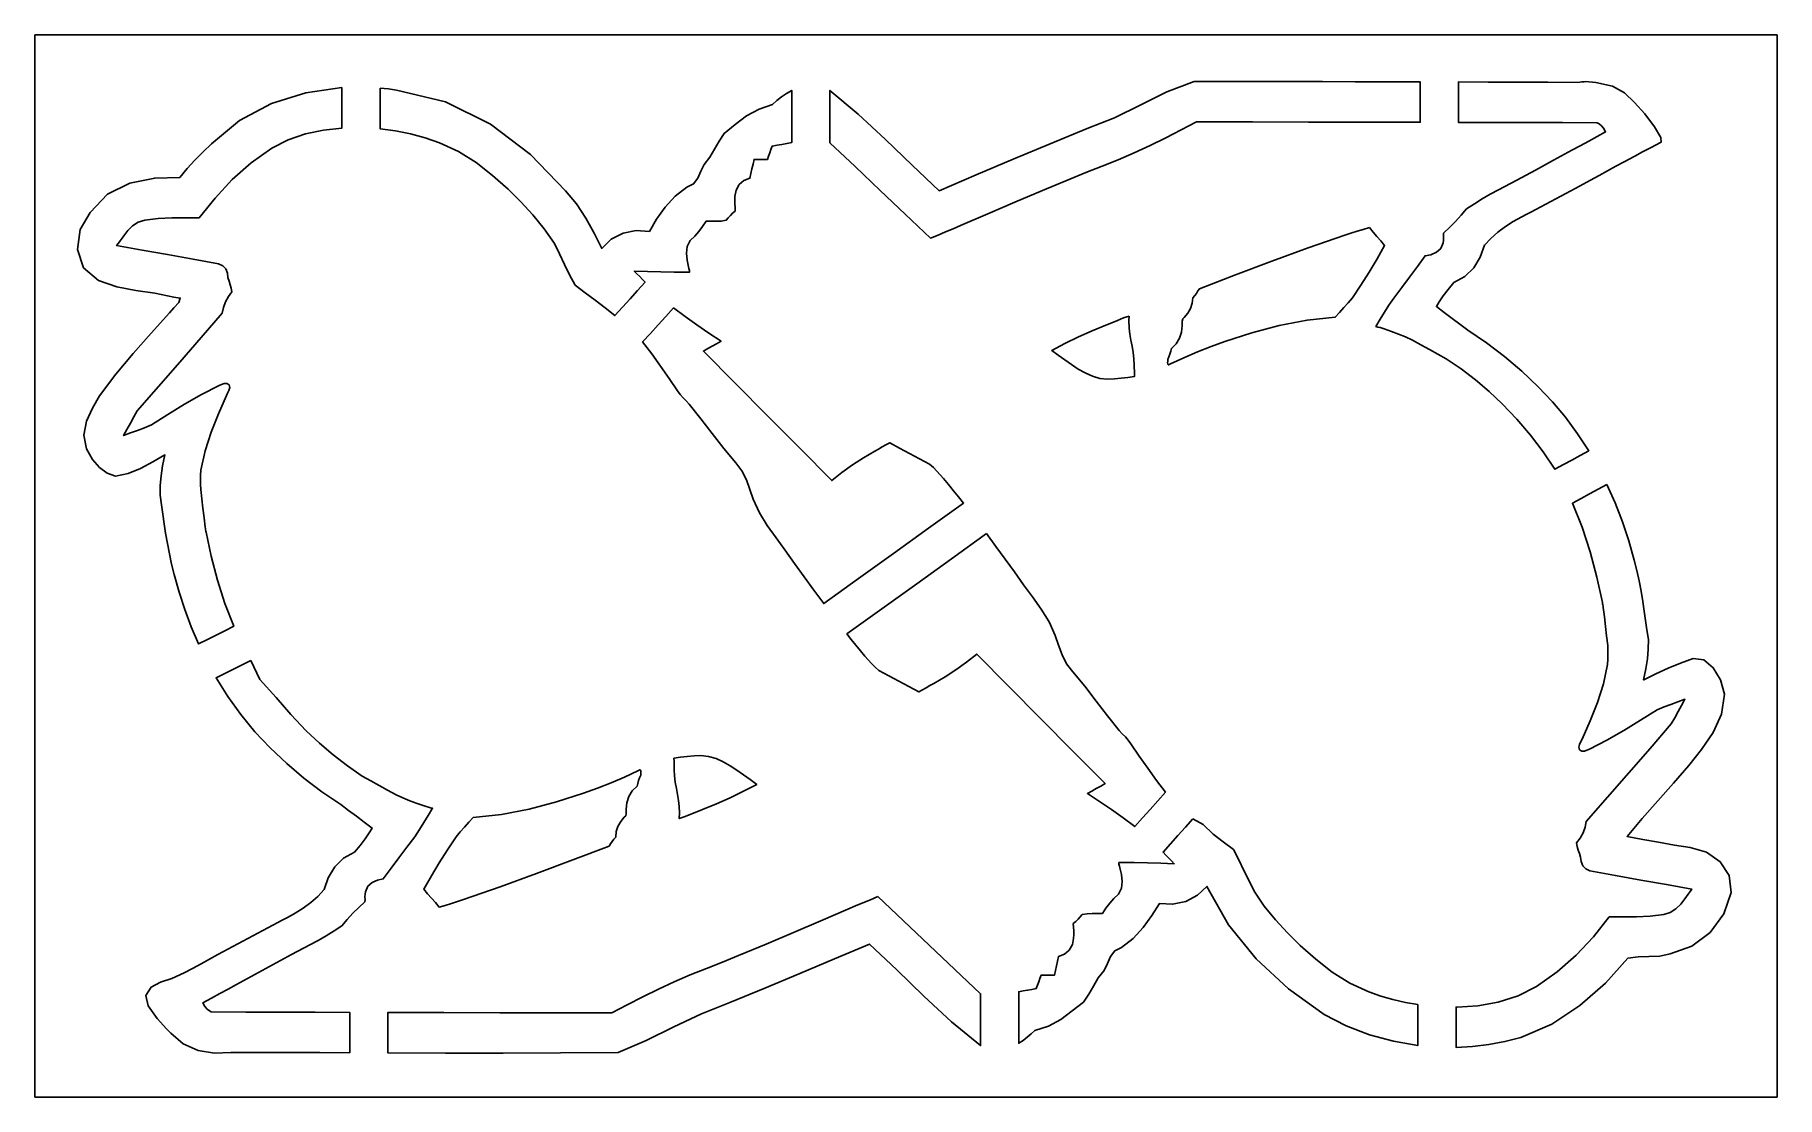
# Model space of a CAD drawing. Extents: x 44.5 to 135.8, y 200.5 to 256.1.
import ezdxf

# ---------------------------------------------------------------- set-up
doc = ezdxf.new("R2010")
doc.units = 0
doc.layers.add('cut', color=7, linetype='CONTINUOUS')

msp = doc.modelspace()

# ---------------------------------------------------------------- linework, layer by layer
at = {"layer": 'cut', "color": 7}
for points in [[(44.548702, 256.102238), (44.548702, 200.479795), (135.803077, 200.479795), (135.803077, 256.102238)], [(60.634025, 253.344796), (60.634025, 252.81511), (60.634025, 252.284912), (60.634025, 251.754711), (60.634025, 251.225028), (59.674394, 251.118573), (58.731297, 250.918069), (57.821792, 250.605943), (56.964481, 250.16411), (55.879277, 249.406018), (54.888637, 248.528551), (53.984818, 247.558586), (53.160061, 246.522988), (52.444342, 246.524576), (51.727591, 246.517352), (51.012388, 246.480144), (50.302355, 246.391263), (49.967493, 246.286358), (49.670869, 246.104457), (49.41662, 245.863128), (49.208367, 245.580458), (49.114831, 245.452301), (49.02078, 245.323627), (48.927247, 245.195468), (48.833195, 245.066796), (50.168513, 244.829083), (51.503833, 244.593956), (52.838635, 244.356244), (54.172402, 244.112332), (54.387895, 244.01363), (54.545507, 243.842579), (54.638008, 243.625539), (54.65764, 243.389377), (54.7181, 243.205925), (54.78218, 243.021442), (54.836956, 242.835924), (54.867447, 242.648337), (54.684511, 242.395123), (54.532582, 242.121237), (54.423029, 241.829267), (54.368252, 241.521792), (53.253592, 240.246934), (52.136862, 238.972592), (51.021686, 237.697218), (49.910642, 236.418744), (49.731326, 236.094732), (49.552007, 235.770721), (49.372691, 235.44671), (49.192857, 235.122698), (49.558209, 235.260157), (49.925112, 235.393483), (50.290981, 235.529911), (50.651166, 235.676154), (51.51933, 236.224442), (52.394212, 236.762393), (53.283564, 237.273988), (54.196686, 237.742176), (54.326911, 237.800054), (54.462304, 237.843464), (54.595627, 237.842935), (54.719651, 237.769556), (54.754793, 237.63003), (54.71655, 237.486885), (54.646271, 237.345291), (54.584777, 237.210417), (54.162062, 236.264738), (53.779657, 235.300456), (53.464949, 234.313952), (53.244805, 233.301611), (53.230332, 233.05253), (53.224644, 232.802932), (53.226231, 232.553853), (53.234486, 232.304772), (53.29443, 231.808162), (53.354377, 231.311553), (53.414321, 230.81494), (53.473749, 230.318331), (53.484597, 230.252701), (53.495445, 230.187589), (53.50579, 230.12196), (53.516638, 230.056332), (53.783803, 228.800077), (54.1104, 227.556226), (54.503658, 226.33201), (54.968229, 225.134151), (54.507275, 224.904191), (54.045804, 224.673713), (53.58485, 224.443753), (53.12338, 224.213277), (52.744592, 225.101594), (52.40611, 226.005932), (52.106903, 226.922671), (51.846971, 227.849747), (51.713129, 228.38615), (51.595308, 228.925651), (51.489371, 229.467738), (51.390668, 230.011372), (51.320906, 230.506434), (51.251143, 231.002009), (51.18138, 231.497071), (51.111099, 231.99213), (51.114195, 232.499077), (51.157086, 233.009122), (51.239769, 233.539839), (51.361207, 234.110863), (51.35909, 234.109805), (51.356445, 234.108217), (51.354328, 234.107159), (51.351682, 234.105571), (50.723297, 233.753138), (50.080957, 233.404322), (49.428802, 233.129404), (48.770444, 232.998147), (48.341528, 233.145425), (47.935353, 233.440496), (47.568966, 233.869409), (47.259425, 234.419764), (47.114213, 235.146852), (47.257358, 235.866704), (47.57, 236.560203), (47.931736, 237.208742), (48.792148, 238.337354), (49.70527, 239.425143), (50.648364, 240.488644), (51.598694, 241.543876), (51.820386, 241.802261), (52.085488, 242.095265), (52.165069, 242.320574), (51.827622, 242.3738), (50.837501, 242.575855), (49.834461, 242.723135), (48.842273, 242.911235), (47.88626, 243.234215), (47.089927, 243.903941), (46.788136, 244.865122), (46.924563, 245.903302), (47.443392, 246.804539), (48.353932, 247.763135), (49.521303, 248.336228), (50.824582, 248.601843), (52.142331, 248.638536), (52.531972, 249.100006), (52.936597, 249.548041), (53.358277, 249.980571), (53.796493, 250.395533), (55.268238, 251.610447), (56.93842, 252.49928), (58.74658, 253.073923)], [(62.633902, 253.313789), (62.850945, 253.29675), (63.06695, 253.267294), (63.282959, 253.238354), (63.497414, 253.205799), (66.061084, 252.592916), (68.409777, 251.425029), (70.513008, 249.829261), (72.340802, 247.932736), (72.921648, 247.249055), (73.412055, 246.504914), (73.840969, 245.720467), (74.238362, 244.917933), (74.737038, 245.405759), (75.35819, 245.7246), (76.044453, 245.861543), (76.740019, 245.8047), (77.107438, 246.445486), (77.558574, 247.07439), (78.089288, 247.64748), (78.694938, 248.119804), (79.054604, 248.294987), (79.272679, 248.595226), (79.430292, 248.95748), (79.607544, 249.320248), (79.907783, 249.700586), (80.152728, 250.111413), (80.386308, 250.53051), (80.650373, 250.93772), (81.223465, 251.410559), (81.829629, 251.854459), (82.480752, 252.219811), (83.189238, 252.457007), (83.411961, 252.658546), (83.655357, 252.853882), (83.916842, 253.035783), (84.192792, 253.197013), (84.192792, 252.512819), (84.192792, 251.828622), (84.192792, 251.144941), (84.192792, 250.460747), (83.936476, 250.414755), (83.679645, 250.369278), (83.42333, 250.323804), (83.166499, 250.278328), (83.104486, 250.103663), (83.042476, 249.928996), (82.980463, 249.754328), (82.918452, 249.579664), (82.743269, 249.579664), (82.568086, 249.579664), (82.392903, 249.579664), (82.217719, 249.579664), (82.162943, 249.333167), (82.108166, 249.086152), (82.053389, 248.839656), (81.998613, 248.59316), (81.687518, 248.475338), (81.43999, 248.258813), (81.275657, 247.972526), (81.213131, 247.645414), (81.202283, 247.451112), (81.208474, 247.255257), (81.220883, 247.060955), (81.228635, 246.871817), (81.09686, 246.765881), (80.975937, 246.645993), (80.865349, 246.518869), (80.762514, 246.391228), (80.499481, 246.354536), (80.234382, 246.340592), (79.968248, 246.340063), (79.70263, 246.341651), (79.517112, 246.069831), (79.321775, 245.804732), (79.107833, 245.55565), (78.865472, 245.334477), (78.70786, 245.017699), (78.671168, 244.668367), (78.711477, 244.308698), (78.783306, 243.961433), (78.80397, 243.864283), (78.84066, 243.756793), (78.838014, 243.680313), (78.740346, 243.674624), (78.040647, 243.675153), (77.340433, 243.690129), (76.64125, 243.712354), (75.941551, 243.736113), (76.085212, 243.58987), (76.228354, 243.44259), (76.370981, 243.295312), (76.51361, 243.147519), (76.118801, 242.712403), (75.723992, 242.276772), (75.328668, 241.841654), (74.933859, 241.406539), (74.410895, 241.804965), (73.887414, 242.20339), (73.364446, 242.602331), (72.841481, 243.000757), (72.559846, 243.540777), (72.290611, 244.08648), (72.025512, 244.634765), (71.757309, 245.180987), (71.230211, 245.952515), (70.639032, 246.675986), (70.002378, 247.36173), (69.338853, 248.020091), (68.524431, 248.744075), (67.661953, 249.412251), (66.740044, 249.990511), (65.749407, 250.445264), (64.991315, 250.708297), (64.216684, 250.918103), (63.429654, 251.075716), (62.633835, 251.182687), (62.633835, 251.71547), (62.633835, 252.248257), (62.633835, 252.78104)], [(107.784634, 253.657427), (109.039854, 253.657427), (110.295075, 253.656898), (111.99833, 253.654252), (113.701585, 253.651157), (115.40484, 253.6465), (117.108096, 253.641843), (117.108096, 253.112677), (117.108096, 252.58351), (117.108096, 252.054343), (117.108096, 251.525695), (114.179592, 251.532416), (111.251088, 251.539136), (108.323103, 251.545857), (105.3946, 251.55308), (104.58793, 251.125198), (103.777644, 250.706103), (102.960121, 250.301476), (102.132782, 249.917521), (101.29459, 249.559405), (100.448648, 249.221439), (99.600638, 248.888128), (98.756762, 248.543444), (97.318607, 247.950717), (95.884586, 247.347652), (94.455214, 246.734253), (93.029981, 246.111553), (92.637754, 245.947739), (92.245015, 245.784441), (91.852273, 245.622177), (91.459017, 245.460429), (90.140749, 246.706347), (88.824034, 247.953299), (87.508351, 249.201286), (86.192671, 250.450304), (86.192671, 251.135535), (86.192671, 251.820764), (86.192671, 252.505992), (86.192671, 253.191224), (87.678886, 251.946854), (89.101537, 250.625488), (90.499384, 249.274665), (91.912219, 247.94348), (93.847501, 248.765136), (95.782782, 249.586276), (97.722199, 250.399144), (99.667818, 251.195995), (101.09202, 251.761336), (102.467128, 252.441397), (103.844306, 253.112674), (105.273677, 253.654244), (106.528898, 253.656361)], [(125.772168, 253.651236), (126.312185, 253.60731), (127.18345, 253.418691), (127.808218, 253.075045), (128.332218, 252.568614), (128.872751, 251.95935), (129.384349, 251.280321), (129.717145, 250.724283), (129.72024, 250.481403), (129.168854, 250.185298), (128.756475, 249.971358), (128.344098, 249.7569), (127.793227, 249.45976), (127.353976, 249.219465), (126.91421, 248.978652), (126.474959, 248.738358), (126.035195, 248.497544), (125.25333, 248.072248), (124.470431, 247.649018), (123.685984, 247.228888), (122.898951, 246.812895), (122.661758, 246.694555), (122.425596, 246.572082), (122.197187, 246.447542), (121.982729, 246.323519), (121.568283, 246.059967), (121.170376, 245.769029), (120.799856, 245.446568), (120.467058, 245.086901), (120.251052, 244.470401), (119.910504, 243.909196), (119.450584, 243.449792), (118.876975, 243.13715), (118.578803, 242.77748), (118.31422, 242.429183), (118.100278, 242.119123), (117.954551, 241.872111), (118.364861, 241.563601), (118.775172, 241.25561), (119.184966, 240.947101), (119.595277, 240.638594), (120.581781, 239.979718), (121.525391, 239.258832), (122.427146, 238.485238), (123.286008, 237.666683), (124.029632, 236.895669), (124.717962, 236.078664), (125.352549, 235.219803), (125.934426, 234.324768), (125.491043, 234.082404), (125.047657, 233.840559), (124.604273, 233.598196), (124.16089, 233.355835), (123.551626, 234.272574), (122.882931, 235.147455), (122.163595, 235.981515), (121.403952, 236.778363), (120.716655, 237.423285), (119.998354, 238.036168), (119.249562, 238.612362), (118.470798, 239.146696), (118.028965, 239.391123), (117.586616, 239.635553), (117.14478, 239.879467), (116.702431, 240.123897), (116.340179, 240.286161), (115.973276, 240.437572), (115.601722, 240.577615), (115.225, 240.705774), (115.115447, 240.738329), (115.005894, 240.771402), (114.895822, 240.803443), (114.785234, 240.83238), (115.013127, 241.212719), (115.238439, 241.585305), (115.470465, 241.953758), (115.719028, 242.322212), (116.139157, 242.869981), (116.552568, 243.422402), (116.961329, 243.978443), (117.367506, 244.536547), (117.67188, 244.591842), (117.958683, 244.717932), (118.18451, 244.919986), (118.304401, 245.205239), (118.326097, 245.335983), (118.327155, 245.470857), (118.32406, 245.603148), (118.335437, 245.726656), (118.654281, 246.025344), (118.963822, 246.334888), (119.259928, 246.656314), (119.537949, 246.991695), (119.947741, 247.25576), (120.358571, 247.517245), (120.778184, 247.764773), (121.21278, 247.985433), (122.177062, 248.496513), (123.137727, 249.01431), (124.096326, 249.536243), (125.054406, 250.059724), (125.494173, 250.299502), (125.933423, 250.539797), (126.37319, 250.779576), (126.812957, 251.019354), (126.71632, 251.209524), (126.597983, 251.346982), (126.477576, 251.438968), (126.375256, 251.492712), (124.558831, 251.507185), (122.741887, 251.513905), (120.925461, 251.517001), (119.108517, 251.521129), (119.108517, 252.049779), (119.108517, 252.578427), (119.108517, 253.107078), (119.108517, 253.635729), (120.671213, 253.630569), (122.233908, 253.62541), (123.797119, 253.619722), (125.359815, 253.614562), (125.462134, 253.628003), (125.565486, 253.638348), (125.694679, 253.646101)], [(114.444175, 246.008291), (114.642613, 245.776265), (114.844667, 245.546305), (115.045174, 245.314795), (115.239476, 245.078633), (114.845186, 244.376868), (114.433325, 243.684403), (114.004927, 243.002273), (113.558959, 242.33203), (113.341919, 242.071064), (113.115575, 241.818884), (112.885615, 241.569287), (112.659788, 241.316589), (111.182876, 241.16466), (109.726117, 240.881474), (108.290031, 240.498034), (106.876163, 240.045864), (106.151142, 239.78645), (105.435941, 239.502746), (104.729006, 239.198372), (104.029308, 238.877977), (103.993134, 238.851106), (103.963162, 238.83404), (103.938873, 238.824727), (103.919744, 238.82314), (103.919744, 238.82261), (103.886152, 238.855683), (103.8784, 238.928028), (103.882025, 239.017947), (103.883612, 239.10373), (103.883612, 239.104259), (103.883612, 239.104789), (103.883612, 239.105318), (103.883612, 239.105847), (103.948208, 239.24434), (104.002468, 239.386967), (104.04536, 239.533728), (104.076366, 239.682557), (104.328546, 239.919234), (104.504764, 240.212239), (104.607081, 240.540902), (104.640154, 240.885067), (104.643249, 241.002888), (104.643779, 241.119162), (104.67065, 241.22458), (104.752297, 241.308813), (104.935749, 241.531023), (105.077859, 241.78062), (105.168294, 242.052437), (105.197231, 242.33924), (105.299551, 242.446727), (105.386369, 242.56765), (105.46595, 242.692192), (105.544497, 242.811048), (107.43844, 243.541235), (109.338064, 244.256954), (111.245442, 244.950969), (113.163671, 245.614494), (113.482515, 245.717845), (113.801357, 245.819133), (114.122267, 245.916801)], [(77.995755, 241.804414), (78.606054, 241.350696), (79.227205, 240.91093), (79.856107, 240.48253), (80.489144, 240.060852), (80.257115, 239.932178), (80.025604, 239.802468), (79.795128, 239.671727), (79.563618, 239.54202), (81.245169, 237.846515), (82.926205, 236.150496), (84.607238, 234.454993), (86.288789, 232.759488), (86.822607, 233.185303), (87.374512, 233.587345), (87.945536, 233.960966), (88.538782, 234.299445), (88.734634, 234.411067), (88.931005, 234.522687), (89.126858, 234.634309), (89.322713, 234.745929), (89.841542, 234.459642), (90.365026, 234.181107), (90.888507, 233.90412), (91.408889, 233.62145), (91.609912, 233.446269), (91.796464, 233.258682), (91.971647, 233.065931), (92.139078, 232.876793), (92.406244, 232.556917), (92.669795, 232.234456), (92.930243, 231.90941), (93.188109, 231.582298), (91.357213, 230.26765), (89.526834, 228.952485), (87.696454, 227.637837), (85.865559, 226.323189), (85.352413, 227.021853), (84.843399, 227.724136), (84.336452, 228.427452), (83.829508, 229.130254), (83.370104, 229.767939), (82.911216, 230.408728), (82.497805, 231.075354), (82.175344, 231.792623), (82.003261, 232.294916), (81.817743, 232.794111), (81.581066, 233.266951), (81.257054, 233.688114), (80.631254, 234.447241), (80.031806, 235.222388), (79.435462, 236.000633), (78.819993, 236.769063), (78.66083, 236.934943), (78.499083, 237.097726), (78.346638, 237.268257), (78.21383, 237.456876), (77.769412, 238.108), (77.321377, 238.758089), (76.861457, 239.39991), (76.3819, 240.025711), (76.785493, 240.470128), (77.189086, 240.915062), (77.592162, 241.35948)], [(101.8713, 241.378599), (101.853731, 241.142956), (101.864579, 240.748663), (101.900237, 240.433439), (101.95708, 240.121312), (102.018575, 239.796269), (102.076968, 239.471223), (102.117278, 239.144111), (102.126062, 238.813382), (102.131221, 238.664038), (102.136381, 238.514691), (102.14154, 238.365347), (102.146699, 238.216003), (101.796849, 238.160708), (101.444932, 238.117816), (101.091983, 238.087844), (100.737999, 238.0739), (100.329239, 238.115242), (99.935981, 238.233579), (99.558744, 238.405146), (99.19959, 238.605652), (98.844056, 238.83871), (98.496791, 239.084175), (98.152626, 239.334288), (97.806395, 239.581303), (98.503511, 239.939419), (99.206308, 240.286169), (99.919961, 240.61018), (100.648599, 240.898534), (100.954005, 241.01894), (101.259414, 241.139863), (101.564822, 241.289207)], [(126.884759, 232.565186), (126.884759, 232.564656), (127.315742, 231.597274), (127.698146, 230.609737), (128.033011, 229.606181), (128.32033, 228.589707), (128.454172, 228.053823), (128.571996, 227.514319), (128.677933, 226.971717), (128.776633, 226.42808), (128.846398, 225.933021), (128.916161, 225.437962), (128.985924, 224.9429), (129.056202, 224.447324), (129.053107, 223.940378), (129.010215, 223.430848), (128.928049, 222.900131), (128.806092, 222.328589), (128.808209, 222.330176), (128.810854, 222.331764), (128.812971, 222.332822), (128.815617, 222.33441), (129.444002, 222.648602), (130.086339, 222.933339), (130.738497, 223.195856), (131.396855, 223.441836), (131.955993, 223.377238), (132.458289, 222.964346), (132.84121, 222.326141), (133.039647, 221.587168), (132.882035, 220.539685), (132.44692, 219.570236), (131.840754, 218.674685), (131.169996, 217.848894), (130.367459, 216.915619), (129.552005, 215.99371), (128.739136, 215.070253), (127.943836, 214.132842), (128.77014, 213.978331), (129.595413, 213.824336), (130.422754, 213.679124), (131.252678, 213.550449), (132.103787, 213.307054), (132.82674, 212.802692), (133.296997, 212.085938), (133.391048, 211.203307), (133.014327, 210.069525), (132.297057, 209.107825), (131.33019, 208.386423), (130.204163, 207.975078), (129.65174, 207.858807), (129.086918, 207.836079), (128.524162, 207.827295), (127.976909, 207.755982), (126.805919, 206.440818), (125.476284, 205.274479), (123.99834, 204.309165), (122.3819, 203.599645), (121.548359, 203.387256), (120.701383, 203.230676), (119.845104, 203.129391), (118.983142, 203.082366), (118.983142, 203.609464), (118.983142, 204.136564), (118.983142, 204.663664), (118.983142, 205.19128), (118.996583, 205.19128), (119.010526, 205.190751), (119.023967, 205.190751), (119.037408, 205.190751), (120.122612, 205.269298), (121.195416, 205.459467), (122.231011, 205.787096), (123.203045, 206.276472), (124.288765, 207.034566), (125.279402, 207.911515), (126.183224, 208.88148), (127.007462, 209.917593), (127.7237, 209.916006), (128.440451, 209.922726), (129.155135, 209.959935), (129.865169, 210.048816), (130.200549, 210.153721), (130.497174, 210.335622), (130.75142, 210.576951), (130.95916, 210.859621), (131.053211, 210.987777), (131.146747, 211.116452), (131.240796, 211.244611), (131.334331, 211.373283), (129.999529, 211.610995), (128.663693, 211.846641), (127.328891, 212.083835), (125.995121, 212.327749), (125.779632, 212.426449), (125.622019, 212.5975), (125.529518, 212.81454), (125.509886, 213.050702), (125.44994, 213.234153), (125.385344, 213.418637), (125.330568, 213.604155), (125.30008, 213.791742), (125.483013, 214.044956), (125.63546, 214.318842), (125.744498, 214.610812), (125.799274, 214.918287), (126.914451, 216.193661), (128.031178, 217.467487), (129.146357, 218.74286), (130.256882, 220.021335), (130.4362, 220.345346), (130.616035, 220.669358), (130.795351, 220.993369), (130.974667, 221.31738), (130.609315, 221.180437), (130.242414, 221.046595), (129.877062, 220.910171), (129.51636, 220.763925), (128.648712, 220.21564), (127.773831, 219.677686), (126.883963, 219.16609), (125.970841, 218.697902), (125.841131, 218.640025), (125.705739, 218.596617), (125.571897, 218.597146), (125.447873, 218.670526), (125.41325, 218.810054), (125.45149, 218.953196), (125.521771, 219.094791), (125.58275, 219.229665), (126.005461, 220.175344), (126.387869, 221.139625), (126.702578, 222.126646), (126.922719, 223.13847), (126.937192, 223.387552), (126.943383, 223.637149), (126.941266, 223.886228), (126.933011, 224.135309), (126.873067, 224.631919), (126.813123, 225.128531), (126.753695, 225.625141), (126.693751, 226.121751), (126.682903, 226.187381), (126.672558, 226.25301), (126.66171, 226.318638), (126.650862, 226.383752), (126.366641, 227.712868), (126.014209, 229.027), (125.587362, 230.317878), (125.078864, 231.578266), (125.530516, 231.824762), (125.981652, 232.071775), (126.433303, 232.318271)], [(94.395786, 229.987049), (94.884646, 229.319904), (95.369887, 228.650696), (95.854095, 227.979935), (96.337788, 227.309693), (96.797192, 226.672005), (97.256078, 226.031216), (97.669489, 225.36459), (97.99195, 224.647323), (98.164032, 224.145027), (98.34955, 223.645833), (98.586231, 223.172993), (98.910239, 222.75183), (99.536042, 221.992703), (100.135488, 221.217556), (100.731835, 220.43931), (101.3473, 219.670881), (101.506463, 219.505), (101.668211, 219.342218), (101.820656, 219.171686), (101.953466, 218.983068), (102.392198, 218.340212), (102.83455, 217.698391), (103.288268, 217.064838), (103.760591, 216.446272), (103.359581, 215.99617), (102.958573, 215.546069), (102.557563, 215.096484), (102.156555, 214.646383), (101.549355, 215.097), (100.932339, 215.534184), (100.30757, 215.959997), (99.678153, 216.379094), (99.910179, 216.507766), (100.141689, 216.637475), (100.372168, 216.768217), (100.603678, 216.897923), (98.922127, 218.593429), (97.241092, 220.289448), (95.560059, 221.984953), (93.878507, 223.680456), (93.344689, 223.254641), (92.792784, 222.852083), (92.221761, 222.478978), (91.628514, 222.140499), (91.432662, 222.028877), (91.236291, 221.917257), (91.040436, 221.805635), (90.844583, 221.694015), (90.325751, 221.980302), (89.80227, 222.258837), (89.278787, 222.535824), (88.758404, 222.818494), (88.557385, 222.993677), (88.370832, 223.181251), (88.195649, 223.374005), (88.028218, 223.56314), (87.786889, 223.852012), (87.548661, 224.143466), (87.312499, 224.436987), (87.078922, 224.732061), (88.908267, 226.045675), (90.737096, 227.359292), (92.566441, 228.673421)], [(55.852922, 223.340424), (56.337646, 222.350306), (57.190824, 221.409276), (57.953568, 220.513724), (58.763338, 219.661581), (59.450633, 219.017175), (60.168937, 218.403776), (60.917727, 217.827582), (61.696491, 217.293248), (62.138326, 217.048821), (62.580675, 216.804906), (63.022508, 216.560476), (63.46486, 216.316046), (63.827112, 216.154301), (64.194015, 216.002888), (64.565566, 215.862328), (64.942288, 215.734172), (65.051841, 215.701615), (65.161397, 215.668542), (65.271467, 215.63702), (65.382055, 215.607564), (65.154161, 215.227225), (64.928852, 214.855155), (64.696826, 214.486185), (64.448261, 214.117732), (64.028131, 213.569962), (63.61472, 213.017542), (63.20596, 212.461504), (62.799785, 211.903397), (62.495408, 211.848104), (62.208605, 211.722531), (61.982778, 211.519958), (61.86289, 211.234705), (61.841194, 211.103964), (61.840136, 210.969087), (61.843231, 210.836796), (61.831854, 210.713288), (61.51301, 210.4146), (61.203469, 210.105056), (60.907363, 209.78363), (60.629344, 209.448249), (60.21955, 209.184184), (59.808723, 208.922702), (59.38911, 208.675171), (58.954511, 208.454511), (57.990229, 207.943431), (57.029564, 207.425634), (56.070968, 206.903703), (55.112885, 206.38022), (54.673118, 206.140441), (54.233352, 205.900663), (53.794104, 205.660368), (53.354337, 205.42059), (53.450971, 205.23042), (53.569311, 205.092961), (53.689718, 205.000976), (53.792035, 204.947231), (55.603811, 204.933288), (57.415588, 204.926567), (59.227362, 204.922943), (61.039139, 204.918815), (61.039139, 204.390167), (61.039139, 203.862032), (61.039139, 203.333384), (61.039139, 202.804734), (59.480576, 202.811957), (57.922532, 202.817645), (56.364488, 202.822302), (54.806444, 202.824948), (53.955333, 202.787742), (53.095437, 202.927267), (52.308405, 203.26523), (51.675887, 203.822818), (51.444892, 204.054847), (50.949833, 204.605718), (50.488878, 205.260458), (50.358137, 205.80151), (50.649076, 206.242827), (51.122431, 206.497592), (51.717744, 206.698612), (52.374035, 206.98025), (52.813285, 207.220545), (53.253049, 207.461358), (53.692816, 207.701652), (54.132067, 207.942466), (54.913931, 208.367762), (55.696828, 208.790992), (56.481794, 209.211121), (57.26831, 209.627115), (57.505504, 209.745455), (57.741666, 209.867928), (57.970075, 209.992468), (58.184533, 210.116491), (58.598977, 210.380559), (58.996886, 210.670981), (59.367406, 210.993442), (59.700202, 211.353109), (59.91621, 211.969609), (60.256758, 212.530814), (60.716678, 212.990218), (61.290287, 213.30286), (61.588459, 213.66253), (61.853042, 214.010311), (62.066981, 214.320371), (62.212711, 214.567383), (61.802398, 214.875893), (61.392088, 215.1844), (60.982296, 215.492909), (60.571982, 215.801416), (59.585481, 216.460292), (58.641868, 217.181178), (57.740115, 217.954772), (56.881254, 218.773327), (56.0751, 219.614104), (55.334061, 220.508105), (54.656066, 221.450683), (54.040082, 222.435121), (54.493284, 222.661464), (54.946488, 222.887804), (55.399691, 223.114147)], [(79.42926, 218.366051), (79.83802, 218.323676), (80.231278, 218.206373), (80.608516, 218.034806), (80.967666, 217.834302), (81.3232, 217.601241), (81.670466, 217.355777), (82.01463, 217.105664), (82.360864, 216.858651), (81.663748, 216.500532), (80.960949, 216.153783), (80.247298, 215.829771), (79.51866, 215.541418), (79.213251, 215.421011), (78.907845, 215.300089), (78.601918, 215.179682), (78.295996, 215.061345), (78.313565, 215.375019), (78.302717, 215.691281), (78.267059, 216.006505), (78.210216, 216.318631), (78.148719, 216.643677), (78.090325, 216.968721), (78.050019, 217.295833), (78.041234, 217.626562), (78.036075, 217.775906), (78.030916, 217.925253), (78.025756, 218.074597), (78.020597, 218.223941), (78.370445, 218.279236), (78.722362, 218.322128), (79.075313, 218.353132)], [(76.247542, 217.617259), (76.281131, 217.584186), (76.288883, 217.511841), (76.285258, 217.421923), (76.283671, 217.33614), (76.283671, 217.33561), (76.283671, 217.335081), (76.283671, 217.334552), (76.283671, 217.334023), (76.219075, 217.195529), (76.164815, 217.052903), (76.121923, 216.906141), (76.090917, 216.757313), (75.838737, 216.520635), (75.662519, 216.227631), (75.559684, 215.898452), (75.527127, 215.554803), (75.524031, 215.436982), (75.523502, 215.32071), (75.496631, 215.21529), (75.41498, 215.131057), (75.231529, 214.908849), (75.089418, 214.658733), (74.998987, 214.387432), (74.970046, 214.100629), (74.867727, 213.993142), (74.780912, 213.87222), (74.70133, 213.747162), (74.622781, 213.628822), (72.72884, 212.898635), (70.829214, 212.182916), (68.921838, 211.488901), (67.003609, 210.825376), (66.684765, 210.722025), (66.365921, 210.620737), (66.04501, 210.523068), (65.723065, 210.431602), (65.524628, 210.664147), (65.322574, 210.894107), (65.12207, 211.125617), (64.927765, 211.361776), (65.322058, 212.063544), (65.733919, 212.756009), (66.162316, 213.437621), (66.608284, 214.108379), (66.824809, 214.36883), (67.051668, 214.621528), (67.281628, 214.871125), (67.507452, 215.123823), (68.984367, 215.275234), (70.441126, 215.55842), (71.877213, 215.941859), (73.29108, 216.394546), (74.015583, 216.653962), (74.731302, 216.937664), (75.438235, 217.241522), (76.137933, 217.562432), (76.173591, 217.588785), (76.203563, 217.606353), (76.227852, 217.61564)], [(105.201846, 215.057209), (105.732563, 214.75387), (106.263796, 214.248473), (106.794513, 213.843846), (107.325746, 213.439221), (107.607384, 212.899201), (107.876619, 212.353498), (108.141718, 211.805213), (108.409919, 211.258991), (108.937019, 210.487464), (109.528196, 209.763992), (110.16485, 209.078248), (110.828377, 208.419888), (111.642796, 207.695903), (112.505277, 207.027727), (113.427183, 206.449467), (114.41782, 205.994714), (115.043623, 205.773538), (115.681309, 205.589055), (116.328816, 205.440227), (116.983038, 205.32602), (116.983038, 204.790135), (116.983038, 204.254769), (116.983038, 203.718885), (116.983038, 203.183), (115.701465, 203.404692), (114.448827, 203.747822), (113.237532, 204.213428), (112.081012, 204.800472), (110.214459, 206.148194), (108.516371, 207.71554), (107.064782, 209.503026), (105.939269, 211.511689), (105.446276, 211.048153), (104.827709, 210.728274), (104.141446, 210.575829), (103.445364, 210.615104), (103.058308, 209.99292), (102.60097, 209.365051), (102.069737, 208.786791), (101.460989, 208.312919), (101.104939, 208.138252), (100.891516, 207.836979), (100.737002, 207.474727), (100.556651, 207.117127), (100.246594, 206.723869), (99.995962, 206.297022), (99.753599, 205.863457), (99.468862, 205.451077), (98.887504, 204.992708), (98.281338, 204.551391), (97.631249, 204.191724), (96.918115, 203.97675), (96.732078, 203.789679), (96.528473, 203.612948), (96.310399, 203.448616), (96.079923, 203.300822), (96.079923, 203.9752), (96.079923, 204.649575), (96.079923, 205.323437), (96.079923, 205.997815), (96.309883, 206.039156), (96.540358, 206.079979), (96.770318, 206.120804), (97.000797, 206.161629), (97.062807, 206.336294), (97.12482, 206.510961), (97.186831, 206.685629), (97.248844, 206.860293), (97.424027, 206.860293), (97.59921, 206.860293), (97.774394, 206.860293), (97.949574, 206.860293), (98.004354, 207.10679), (98.05913, 207.353805), (98.113907, 207.600301), (98.168684, 207.846798), (98.479775, 207.964619), (98.727306, 208.181144), (98.891636, 208.467431), (98.954165, 208.794532), (98.964511, 208.988837), (98.958822, 209.18469), (98.946413, 209.378992), (98.938661, 209.568129), (99.070434, 209.67355), (99.191356, 209.793954), (99.301944, 209.921078), (99.40478, 210.048718), (99.667815, 210.085411), (99.932915, 210.099354), (100.199049, 210.099883), (100.464664, 210.098296), (100.650184, 210.370116), (100.845521, 210.635215), (101.05946, 210.884296), (101.301824, 211.105472), (101.459436, 211.422247), (101.496126, 211.771579), (101.455819, 212.131248), (101.383988, 212.478514), (101.363324, 212.575666), (101.326634, 212.683153), (101.32928, 212.759634), (101.426948, 212.765322), (102.126647, 212.764264), (102.826864, 212.749791), (103.526046, 212.727566), (104.225745, 212.703807), (104.078983, 212.853669), (103.93274, 213.004048), (103.786494, 213.154942), (103.640767, 213.305837), (104.030924, 213.743537), (104.421081, 214.181237), (104.811755, 214.619451)], [(88.708279, 210.979422), (90.0529, 209.7087), (91.39597, 208.436424), (92.738008, 207.163635), (94.080043, 205.88981), (94.080043, 205.213365), (94.080043, 204.536405), (94.080043, 203.859961), (94.080043, 203.183), (92.557141, 204.429434), (91.110717, 205.768371), (89.693233, 207.142964), (88.259728, 208.495852), (86.437617, 207.719673), (84.614471, 206.946076), (82.787711, 206.181783), (80.954231, 205.432991), (79.461298, 204.846462), (78.013842, 204.154516), (76.572585, 203.44965), (75.098258, 202.824366), (72.084487, 202.794394), (69.070201, 202.783546), (66.054882, 202.785662), (63.039563, 202.79651), (63.039563, 203.325677), (63.039563, 203.85536), (63.039563, 204.384526), (63.039563, 204.914209), (65.972716, 204.907488), (68.906386, 204.900768), (71.839541, 204.894048), (74.772696, 204.886824), (75.579366, 205.314187), (76.389652, 205.733285), (77.207173, 206.137909), (78.034511, 206.522383), (78.872703, 206.879984), (79.718648, 207.217949), (80.566659, 207.551777), (81.410534, 207.89646), (82.84869, 208.489187), (84.28271, 209.092252), (85.712079, 209.705136), (87.137316, 210.328354), (87.529539, 210.492168), (87.922281, 210.654947), (88.315021, 210.817211)]]:
    msp.add_lwpolyline(points, close=True, dxfattribs=at)

doc.saveas('drawing.dxf')
